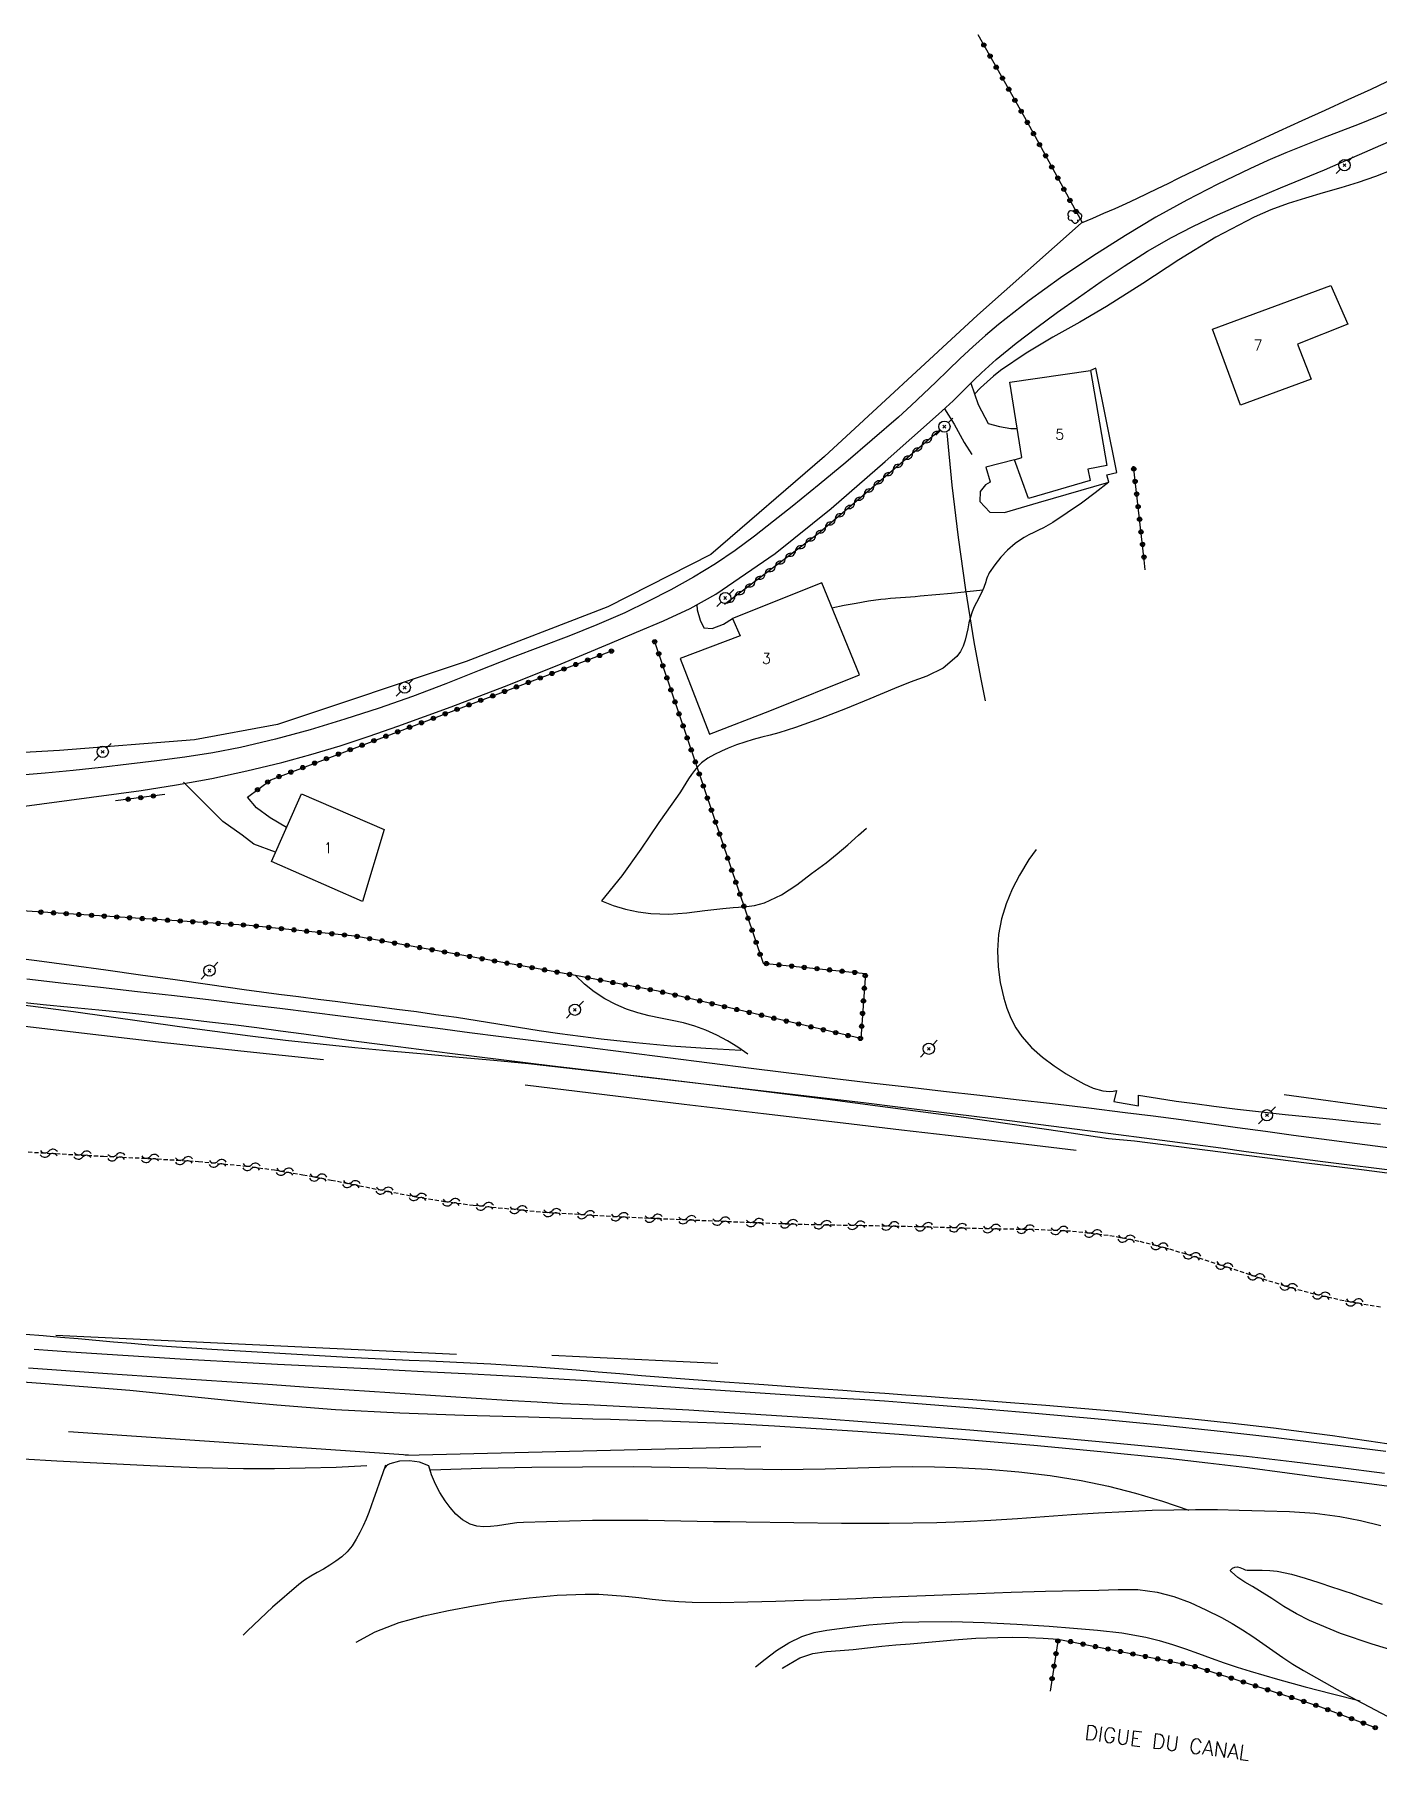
# Model space of a CAD drawing. Header units: millimetres. Extents: x 140000 to 141000, y 143000 to 144000.
# Drawn here: x 140672.5 to 140831.4, y 143279 to 143483.1 of the extents above; entities that cross this region are included whole.
import ezdxf
from ezdxf.enums import TextEntityAlignment as Align

# ---------------------------------------------------------------- set-up
doc = ezdxf.new("R2010")
doc.units = ezdxf.units.MM
doc.linetypes.add('DASHED', pattern=[0.75, 0.5, -0.25])
doc.layers.get('0').update_dxf_attribs({"linetype": 'CONTINUOUS'})
for name, color, linetype in [('W0008', 7, 'CONTINUOUS'), ('W0017', 7, 'CONTINUOUS'), ('W0101', 7, 'CONTINUOUS'), ('W0104', 1, 'CONTINUOUS'), ('W0120', 7, 'CONTINUOUS'), ('W0211', 2, 'CONTINUOUS'), ('W0214', 2, 'CONTINUOUS'), ('W0300', 7, 'CONTINUOUS'), ('W0310', 3, 'CONTINUOUS'), ('W0322', 7, 'CONTINUOUS'), ('W0323', 7, 'CONTINUOUS'), ('W0473', 7, 'CONTINUOUS'), ('W0500', 5, 'DASHED'), ('W0510', 5, 'CONTINUOUS'), ('W0515', 5, 'CONTINUOUS'), ('W0989', 7, 'CONTINUOUS'), ('W0991', 7, 'CONTINUOUS')]:
    doc.layers.add(name, color=color, linetype=linetype)
doc.styles.get("Standard").update_dxf_attribs({"font": 'romans.shx', "width": 0.85})

# ---------------------------------------------------------------- blocks, each defined once
blk = doc.blocks.new('T473')
for p, q in [((-0.166667, 0.166667), (0.166667, -0.166667)), ((-0.166667, -0.166667), (0.166667, 0.166667)), ((0.500001, 0.500001), (1.000002, 1.000002)), ((-1.000002, -1.000002), (-0.500001, -0.500001))]:
    blk.add_line(p, q)
blk.add_ellipse((0, 0), major_axis=(0.471405, 0.471405), ratio=1, start_param=5.4977871438, end_param=11.780972451)
blk = doc.blocks.new('T300')
for p, q in [((-0.8, 0.51), (-0.86, 0.34)), ((-0.86, 0.34), (-0.86, 0.17)), ((-0.86, 0.17), (-0.74, 0.06)), ((-0.69, 0.63), (-0.8, 0.51)), ((-0.8, -0.06), (-0.74, 0.06)), ((-0.74, 0.06), (-0.69, 0.11)), ((-0.57, 0.69), (-0.69, 0.63)), ((-0.46, 0.69), (-0.57, 0.69)), ((-0.29, 0.63), (-0.46, 0.69)), ((-0.29, 0.63), (-0.17, 0.74)), ((-0.23, 0.57), (-0.29, 0.63)), ((-0.17, 0.74), (-0.06, 0.8)), ((-0.06, 0.8), (0.06, 0.8)), ((0.06, 0.8), (0.23, 0.74)), ((0.23, 0.74), (0.34, 0.63)), ((0.34, 0.63), (0.4, 0.51)), ((0.46, 0.46), (0.34, 0.46)), ((0.4, 0.51), (0.4, 0.46)), ((0.57, 0.4), (0.46, 0.46)), ((0.57, 0.4), (0.69, 0.29)), ((0.69, 0.29), (0.74, 0.17)), ((0.74, 0.06), (0.69, -0.17)), ((0.74, 0.17), (0.74, 0.06)), ((-0.8, -0.17), (-0.8, -0.06)), ((-0.8, -0.23), (-0.8, -0.17)), ((-0.74, -0.34), (-0.8, -0.23)), ((-0.69, -0.4), (-0.74, -0.34)), ((-0.51, -0.46), (-0.69, -0.4)), ((-0.4, -0.46), (-0.51, -0.46)), ((-0.4, -0.46), (-0.34, -0.46)), ((-0.34, -0.46), (-0.34, -0.4)), ((-0.34, -0.51), (-0.34, -0.46)), ((-0.29, -0.63), (-0.34, -0.51)), ((-0.17, -0.74), (-0.29, -0.63)), ((-0.06, -0.8), (-0.17, -0.74)), ((0.06, -0.8), (-0.06, -0.8)), ((0.17, -0.74), (0.06, -0.8)), ((0.23, -0.69), (0.17, -0.74)), ((0.29, -0.46), (0.23, -0.46)), ((0.29, -0.63), (0.23, -0.69)), ((0.46, -0.4), (0.29, -0.46)), ((0.34, -0.51), (0.29, -0.63)), ((0.34, -0.51), (0.34, -0.46)), ((0.57, -0.34), (0.46, -0.4)), ((0.63, -0.29), (0.57, -0.34)), ((0.69, -0.17), (0.63, -0.29))]:
    blk.add_line(p, q)
blk = doc.blocks.new('t323o')
at = {"color": 0, "linetype": 'Continuous'}
for radius in [0.25, 0.15]:
    blk.add_circle((0, 0), radius, dxfattribs=at)
blk = doc.blocks.new('t322o')
at = {"color": 0, "linetype": 'Continuous'}
for radius in [0.25, 0.15]:
    blk.add_circle((0, 0), radius, dxfattribs=at)
blk = doc.blocks.new('t310o')
at = {"color": 0, "linetype": 'Continuous'}
for centre, start, end in [((-0.5, 0.38), 216.8699, 323.1304), ((0.5, -0.37), 36.8699, 143.1303)]:
    blk.add_arc(centre, 0.625, start, end, dxfattribs=at)
blk = doc.blocks.new('t500o')
at = {"color": 0, "linetype": 'Continuous'}
for centre, start, end in [((-0.5, 0.625), 216.8699, 323.1301), ((0.5, -0.125), 36.8699, 143.1301), ((0.5, -0.625), 36.8699, 143.1301), ((-0.5, 0.125), 216.8699, 323.1301)]:
    blk.add_arc(centre, 0.625, start, end, dxfattribs=at)

msp = doc.modelspace()

# ---------------------------------------------------------------- linework, layer by layer
at = {"layer": 'W0008'}
for points in [[(140833.39, 143474.29), (140831.25, 143473.38), (140829.1, 143472.51), (140826.93, 143471.67), (140824.76, 143470.83), (140822.6, 143469.98), (140820.44, 143469.12), (140818.3, 143468.21), (140816.18, 143467.24), (140812.42, 143465.42), (140808.72, 143463.5), (140805.06, 143461.49), (140801.48, 143459.35), (140797.61, 143456.9), (140793.82, 143454.33), (140790.1, 143451.64), (140786.49, 143448.82), (140784.94, 143447.53), (140783.43, 143446.19), (140781.96, 143444.81), (140780.51, 143443.41), (140779.06, 143442.01), (140777.61, 143440.61), (140776.15, 143439.23), (140774.65, 143437.88), (140771.56, 143435.18), (140768.44, 143432.52), (140765.28, 143429.89), (140762.09, 143427.31), (140759.87, 143425.55), (140757.64, 143423.8), (140755.37, 143422.1), (140753.02, 143420.51), (140750.41, 143418.93), (140747.75, 143417.45), (140745.04, 143416.06), (140742.3, 143414.74), (140739.02, 143413.3), (140735.69, 143411.98), (140732.34, 143410.71), (140729, 143409.44), (140725.09, 143407.9), (140721.17, 143406.35), (140717.23, 143404.85), (140713.26, 143403.45), (140709.21, 143402.14), (140705.14, 143400.91), (140701.04, 143399.78), (140696.89, 143398.8), (140693.62, 143398.17), (140690.32, 143397.67), (140687.01, 143397.24), (140683.7, 143396.83), (140680.41, 143396.44), (140677.11, 143396.1), (140673.8, 143395.79), (140670.5, 143395.51)], [(140685.14, 143393.72), (140689.33, 143394.38), (140693.49, 143395.15), (140697.64, 143396.03), (140701.76, 143397.02), (140705.22, 143397.97), (140708.66, 143399.02), (140712.08, 143400.14), (140715.47, 143401.31), (140721.8, 143403.61), (140728.08, 143406.01), (140734.33, 143408.52), (140740.53, 143411.12), (140743.71, 143412.45), (140746.9, 143413.78), (140750.04, 143415.24), (140753.07, 143416.93), (140760.07, 143421.73), (140766.69, 143427.05), (140773.07, 143432.62), (140779.39, 143438.21), (140780.26, 143439), (140781.11, 143439.81), (140781.95, 143440.63), (140782.78, 143441.46), (140783.61, 143442.29), (140784.46, 143443.1), (140785.32, 143443.9), (140786.2, 143444.68), (140788.56, 143446.61), (140790.99, 143448.46), (140793.46, 143450.26), (140795.95, 143452.02), (140798.63, 143453.89), (140801.34, 143455.72), (140804.1, 143457.48), (140806.93, 143459.11), (140809.45, 143460.41), (140812, 143461.63), (140814.59, 143462.78), (140817.19, 143463.88), (140819.8, 143464.96), (140822.42, 143466.03), (140825.02, 143467.12), (140827.61, 143468.24), (140833.22, 143470.67)], [(140586.74, 143392.91), (140598.17, 143393.22), (140635.92, 143391.2), (140657.86, 143391.51), (140670.76, 143391.79), (140685.14, 143393.72)], [(140671.63, 143371.45), (140675.99, 143370.96), (140680.35, 143370.46), (140684.72, 143369.97), (140689.08, 143369.47), (140693.44, 143368.96), (140697.8, 143368.44), (140701.54, 143367.98), (140705.28, 143367.52), (140709.01, 143367.04), (140712.75, 143366.57), (140716.49, 143366.09), (140720.22, 143365.61), (140723.96, 143365.13), (140727.7, 143364.65), (140737.55, 143363.4), (140747.41, 143362.14), (140757.26, 143360.89), (140767.12, 143359.68), (140771.41, 143359.17), (140775.7, 143358.67), (140779.99, 143358.18), (140784.28, 143357.69), (140788.58, 143357.21), (140792.87, 143356.71), (140797.16, 143356.2), (140801.44, 143355.67), (140804.76, 143355.25), (140808.08, 143354.81), (140811.4, 143354.36), (140814.71, 143353.9), (140818.03, 143353.44), (140821.34, 143352.99), (140824.66, 143352.54), (140827.98, 143352.1), (140837.97, 143350.82)], [(140670.29, 143368.78), (140673.57, 143368.44), (140676.85, 143368.11), (140680.13, 143367.79), (140683.41, 143367.46), (140686.68, 143367.12), (140689.96, 143366.77), (140693.23, 143366.39), (140696.02, 143366.05), (140698.81, 143365.69), (140701.6, 143365.32), (140704.38, 143364.95), (140707.17, 143364.56), (140709.96, 143364.18), (140712.74, 143363.81), (140715.53, 143363.45), (140721.61, 143362.68), (140727.7, 143361.93), (140733.78, 143361.19), (140739.87, 143360.45), (140744.24, 143359.93), (140748.62, 143359.41), (140753, 143358.89), (140757.38, 143358.38), (140761.76, 143357.86), (140766.13, 143357.34), (140770.51, 143356.82), (140774.89, 143356.29), (140781.34, 143355.49), (140787.78, 143354.69), (140794.23, 143353.87), (140800.67, 143353.05), (140803.69, 143352.66), (140806.71, 143352.26), (140809.73, 143351.86), (140812.74, 143351.46), (140815.76, 143351.06), (140818.78, 143350.66), (140821.8, 143350.26), (140824.81, 143349.87), (140834.29, 143348.67)], [(140832.26, 143315.58), (140825.62, 143316.42), (140818.98, 143317.22), (140812.33, 143317.97), (140805.67, 143318.67), (140798.25, 143319.4), (140790.82, 143320.07), (140783.39, 143320.7), (140775.96, 143321.29), (140773.02, 143321.51), (140770.08, 143321.71), (140767.13, 143321.9), (140764.19, 143322.09), (140761.25, 143322.27), (140758.31, 143322.46), (140755.37, 143322.65), (140752.43, 143322.85), (140750.34, 143322.99), (140748.26, 143323.15), (140746.18, 143323.31), (140744.1, 143323.46), (140742.02, 143323.62), (140739.94, 143323.77), (140737.85, 143323.92), (140735.77, 143324.05), (140730.02, 143324.4), (140724.27, 143324.71), (140718.52, 143325.01), (140712.77, 143325.3), (140707.02, 143325.58), (140701.26, 143325.87), (140695.51, 143326.17), (140689.76, 143326.5), (140685.45, 143326.76), (140681.13, 143327.04), (140676.82, 143327.33), (140672.5, 143327.62)], [(140832.12, 143312.97), (140826.64, 143313.69), (140821.15, 143314.36), (140815.78, 143314.98), (140810.4, 143315.55), (140805.02, 143316.08), (140799.63, 143316.61), (140794.12, 143317.12), (140788.61, 143317.61), (140783.09, 143318.08), (140777.58, 143318.53), (140771.4, 143319), (140765.21, 143319.46), (140759.03, 143319.88), (140752.84, 143320.28), (140749.86, 143320.46), (140746.88, 143320.63), (140743.9, 143320.78), (140740.92, 143320.93), (140737.93, 143321.08), (140734.95, 143321.23), (140731.97, 143321.4), (140728.99, 143321.57), (140724.17, 143321.87), (140719.36, 143322.18), (140714.54, 143322.5), (140709.73, 143322.82), (140704.91, 143323.15), (140700.1, 143323.49), (140695.28, 143323.81), (140690.47, 143324.14), (140681.16, 143324.77), (140671.85, 143325.41)]]:
    msp.add_lwpolyline(points, dxfattribs=at)
at = {"layer": 'W0017'}
for points in [[(140783.2, 143441.9), (140784.07, 143439.37), (140785.27, 143437.11), (140786.59, 143436.76), (140787.94, 143436.51), (140788.68, 143436.54)], [(140780.1, 143438.86), (140781.24, 143437.04), (140782.43, 143434.87), (140783.31, 143433.45)], [(140750.83, 143415.67), (140750.86, 143415.08), (140751.23, 143413.86), (140751.67, 143412.96), (140752.62, 143412.86), (140753.96, 143413.37), (140755.03, 143414.04)], [(140701.04, 143386.43), (140698.47, 143387.37), (140697.1, 143388.45), (140694.79, 143390.07), (140690.17, 143394.72)], [(140702.33, 143389.33), (140700.39, 143390.49), (140698.79, 143391.67), (140697.7, 143392.92)]]:
    msp.add_lwpolyline(points, dxfattribs=at)
at = {"layer": 'W0101'}
for points in [[(140811.77, 143448.28), (140825.77, 143453.43), (140827.75, 143448.84), (140821.8, 143446.48), (140823.42, 143442.37), (140815.09, 143439.29)], [(140787.82, 143441.99), (140797.35, 143443.39), (140799.28, 143432.14), (140797.05, 143431.72), (140797.3, 143430.36), (140790.04, 143428.26), (140788.37, 143432.81), (140789.22, 143433.11)], [(140752.32, 143400.4), (140759.45, 143403.13), (140770.03, 143407.38), (140765.58, 143418.29), (140755.03, 143414.04), (140755.93, 143412.02), (140748.87, 143409.34)], [(140704.09, 143393.31), (140713.88, 143389.11), (140711.31, 143380.6), (140700.54, 143385.31)]]:
    msp.add_lwpolyline(points, close=True, dxfattribs=at)
at = {"layer": 'W0104'}
msp.add_lwpolyline([(140788.37, 143432.81), (140784.98, 143431.95), (140785.5, 143430.2), (140785.51, 143430.18), (140784.95, 143429.87), (140784.32, 143429.07), (140784.26, 143427.88), (140785.46, 143426.64), (140787.19, 143426.59), (140791.19, 143427.77), (140799.52, 143430.16), (140799.29, 143431.05), (140800.48, 143431.32), (140797.99, 143443.64), (140797.35, 143443.39)], dxfattribs=at)
at = {"layer": 'W0120'}
for points in [[(140800.41, 143358.26), (140800.1, 143356.97), (140803.03, 143356.43), (140803.04, 143357.7)], [(140802.54, 143352.25), (140799.46, 143352.56)]]:
    msp.add_lwpolyline(points, dxfattribs=at)
at = {"layer": 'W0211'}
for points in [[(140833.22, 143477.89), (140830.5, 143476.62), (140827.78, 143475.36), (140825.05, 143474.12), (140822.32, 143472.88), (140819.59, 143471.63), (140816.87, 143470.39), (140814.15, 143469.13), (140811.43, 143467.86), (140810.19, 143467.27), (140808.95, 143466.67), (140807.72, 143466.07), (140806.49, 143465.46), (140805.25, 143464.86), (140804.02, 143464.26), (140802.77, 143463.67), (140801.53, 143463.1), (140800.22, 143462.51), (140798.9, 143461.93), (140797.57, 143461.36), (140796.24, 143460.81)], [(140833.04, 143467.09), (140831.03, 143466.31), (140828.98, 143465.62), (140826.92, 143464.99), (140824.85, 143464.39), (140822.78, 143463.77), (140820.72, 143463.11), (140818.68, 143462.36), (140816.69, 143461.51), (140812.16, 143459.14), (140807.81, 143456.46), (140803.54, 143453.67), (140799.23, 143450.95), (140796.08, 143449.11), (140792.89, 143447.31), (140789.74, 143445.43), (140786.71, 143443.36), (140785.9, 143442.72), (140785.12, 143442.04), (140784.37, 143441.32), (140783.65, 143440.57)], [(140796.24, 143460.81), (140783.99, 143449.92), (140765.93, 143433.23), (140752.49, 143421.62), (140740.31, 143415.43), (140723.55, 143408.99), (140701.27, 143401.53), (140691.46, 143399.71), (140675.48, 143398.45), (140660.23, 143397.58), (140650.37, 143398.03), (140648.69, 143403.37)], [(140799.52, 143430.16), (140797.91, 143428.91), (140796.27, 143427.7), (140794.6, 143426.54), (140792.9, 143425.42), (140792.35, 143425.09), (140791.78, 143424.79), (140791.21, 143424.51), (140790.64, 143424.23), (140790.06, 143423.94), (140789.5, 143423.63), (140788.95, 143423.29), (140788.43, 143422.91), (140787.56, 143422.15), (140786.76, 143421.32), (140786.03, 143420.42), (140785.39, 143419.46), (140785.28, 143419.26), (140785.19, 143419.04), (140785.11, 143418.83), (140785.04, 143418.6), (140784.98, 143418.38), (140784.91, 143418.17), (140784.84, 143417.95), (140784.75, 143417.73), (140784.59, 143417.37), (140784.42, 143417.01), (140784.24, 143416.65), (140784.06, 143416.3), (140783.88, 143415.95), (140783.7, 143415.59), (140783.53, 143415.23), (140783.38, 143414.86), (140783.15, 143414.21), (140782.98, 143413.53), (140782.84, 143412.85), (140782.7, 143412.17), (140782.53, 143411.48), (140782.29, 143410.79), (140781.97, 143410.14), (140781.54, 143409.55), (140779.92, 143408.17), (140778, 143407.23), (140776.04, 143406.53), (140774.18, 143405.8), (140771.29, 143404.55), (140768.38, 143403.36), (140765.44, 143402.24), (140762.48, 143401.17), (140761.5, 143400.84), (140760.5, 143400.55), (140759.5, 143400.28), (140758.5, 143400.01), (140757.5, 143399.74), (140756.5, 143399.44), (140755.51, 143399.11), (140754.54, 143398.73), (140753.72, 143398.37), (140752.91, 143397.99), (140752.12, 143397.54), (140751.39, 143397), (140750.95, 143396.57), (140750.55, 143396.1), (140750.19, 143395.61), (140749.85, 143395.09), (140749.53, 143394.58), (140749.21, 143394.07), (140748.89, 143393.56), (140748.54, 143393.06), (140746.35, 143389.93), (140744.2, 143386.77), (140741.97, 143383.65), (140739.54, 143380.69)], [(140756.85, 143362.56), (140755.67, 143363.38), (140754.45, 143364.12), (140753.18, 143364.79), (140751.88, 143365.39), (140750.57, 143365.86), (140749.24, 143366.24), (140747.89, 143366.54), (140746.54, 143366.82), (140745.18, 143367.1), (140743.84, 143367.44), (140742.51, 143367.86), (140741.23, 143368.41), (140739.93, 143369.11), (140738.7, 143369.92), (140737.55, 143370.84), (140736.48, 143371.86)], [(140832.95, 143311.39), (140829.12, 143311.9), (140825.28, 143312.4), (140820.59, 143313.03), (140815.9, 143313.63), (140811.21, 143314.21), (140806.5, 143314.73), (140798.57, 143315.54), (140790.64, 143316.27), (140782.7, 143316.94), (140774.75, 143317.57), (140769.84, 143317.93), (140764.92, 143318.27), (140760, 143318.57), (140755.08, 143318.83), (140753.02, 143318.93), (140750.95, 143319.01), (140748.88, 143319.09), (140746.82, 143319.15), (140744.75, 143319.21), (140742.68, 143319.27), (140740.62, 143319.34), (140738.55, 143319.41), (140730.94, 143319.65), (140723.34, 143319.85), (140715.73, 143320.11), (140708.12, 143320.51), (140704.64, 143320.76), (140701.17, 143321.05), (140697.69, 143321.38), (140694.22, 143321.73), (140690.75, 143322.09), (140687.28, 143322.44), (140683.8, 143322.77), (140680.33, 143323.07), (140673.3, 143323.62), (140666.28, 143324.13)], [(140760.89, 143289.91), (140760.98, 143289.98), (140762.98, 143291.17), (140764.52, 143291.69), (140766.14, 143291.92), (140767.75, 143292.03), (140769.32, 143292.17), (140771, 143292.37), (140772.68, 143292.55), (140774.36, 143292.71), (140776.05, 143292.85), (140778.63, 143293.08), (140781.22, 143293.31), (140783.81, 143293.49), (140786.4, 143293.6), (140788.18, 143293.61), (140789.97, 143293.58), (140791.75, 143293.51), (140793.53, 143293.39)]]:
    msp.add_lwpolyline(points, dxfattribs=at)
at = {"layer": 'W0214'}
for points in [[(140766.79, 143415.33), (140768.22, 143415.63), (140769.67, 143415.89), (140771.11, 143416.13), (140772.56, 143416.33), (140773.14, 143416.4), (140773.73, 143416.46), (140774.31, 143416.51), (140774.89, 143416.55), (140775.48, 143416.59), (140776.06, 143416.63), (140776.64, 143416.67), (140777.23, 143416.72), (140779.08, 143416.89), (140780.92, 143417.06), (140782.77, 143417.24), (140784.61, 143417.43)], [(140739.54, 143380.69), (140740.95, 143380.14), (140742.4, 143379.7), (140743.87, 143379.38), (140745.37, 143379.18), (140747.52, 143379.12), (140749.66, 143379.27), (140751.78, 143379.53), (140753.89, 143379.78), (140755.12, 143379.88), (140756.37, 143379.96), (140757.62, 143380.12), (140758.84, 143380.45), (140760.82, 143381.39), (140762.65, 143382.59), (140764.37, 143383.9), (140766.09, 143385.19), (140767.42, 143386.22), (140768.69, 143387.31), (140769.93, 143388.44), (140770.86, 143389.29)], [(140668.71, 143374.13), (140672.81, 143373.62), (140676.9, 143373.08), (140680.99, 143372.52), (140685.08, 143371.94), (140689.17, 143371.36), (140693.25, 143370.78), (140697.34, 143370.21), (140701.43, 143369.66), (140703.75, 143369.36), (140706.07, 143369.06), (140708.39, 143368.77), (140710.72, 143368.47), (140713.04, 143368.18), (140715.36, 143367.88), (140717.68, 143367.58), (140719.99, 143367.26), (140722.43, 143366.91), (140724.87, 143366.53), (140727.31, 143366.14), (140729.74, 143365.75), (140732.18, 143365.36), (140734.62, 143365), (140737.06, 143364.66), (140739.51, 143364.36), (140743.63, 143363.92), (140747.76, 143363.55), (140751.9, 143363.25), (140756.04, 143363.02)], [(140608.98, 143318.24), (140617.58, 143317.87), (140626.18, 143317.46), (140634.77, 143317.02), (140643.37, 143316.54), (140647.35, 143316.3), (140651.32, 143316.04), (140655.3, 143315.77), (140659.28, 143315.48), (140663.26, 143315.21), (140667.23, 143314.94), (140671.21, 143314.69), (140675.19, 143314.47), (140680.71, 143314.18), (140686.22, 143313.91), (140691.74, 143313.69), (140697.26, 143313.58), (140700.9, 143313.58), (140704.54, 143313.63), (140708.18, 143313.74), (140711.82, 143313.91)], [(140719.37, 143313.42), (140725.35, 143313.59), (140731.32, 143313.71), (140737.3, 143313.78), (140743.28, 143313.79), (140745.47, 143313.78), (140747.66, 143313.74), (140749.86, 143313.69), (140752.05, 143313.63), (140754.24, 143313.56), (140756.44, 143313.51), (140758.63, 143313.47), (140760.83, 143313.45), (140763.41, 143313.47), (140765.99, 143313.52), (140768.57, 143313.6), (140771.15, 143313.68), (140773.74, 143313.75), (140776.32, 143313.79), (140778.91, 143313.78), (140781.49, 143313.7), (140785.2, 143313.48), (140788.9, 143313.18), (140792.59, 143312.74), (140796.26, 143312.14), (140799.49, 143311.46), (140802.69, 143310.65), (140805.85, 143309.72), (140808.98, 143308.65)], [(140757.74, 143290.1), (140758.88, 143291.02), (140760.25, 143292.04), (140761.7, 143292.96), (140763.25, 143293.72), (140764.7, 143294.18), (140766.2, 143294.47), (140767.7, 143294.66), (140769.18, 143294.85), (140771.15, 143295.08), (140773.13, 143295.26), (140775.1, 143295.38), (140777.08, 143295.44), (140780.94, 143295.46), (140784.78, 143295.36), (140788.63, 143295.17), (140792.47, 143294.91), (140795.33, 143294.7), (140798.19, 143294.46), (140801.05, 143294.12), (140803.88, 143293.61), (140805.46, 143293.22), (140807.03, 143292.76), (140808.57, 143292.25), (140810.11, 143291.71), (140811.63, 143291.15), (140813.16, 143290.6), (140814.69, 143290.07), (140816.24, 143289.59), (140819.47, 143288.65), (140822.72, 143287.76), (140825.97, 143286.91), (140829.24, 143286.1)]]:
    msp.add_lwpolyline(points, dxfattribs=at)
at = {"layer": 'W0300'}
for points in [[(140784.95, 143404.32), (140784.39, 143407.09), (140783.62, 143411.29), (140782.63, 143417.45), (140781.76, 143423.62), (140781.02, 143429.82), (140780.4, 143436.02)], [(140706.68, 143361.87), (140696.93, 143362.9), (140687.18, 143363.98), (140677.43, 143365.1), (140667.7, 143366.26)], [(140795.67, 143351.18), (140788.78, 143351.97), (140781.89, 143352.78), (140775, 143353.58), (140768.11, 143354.39), (140758.71, 143355.5), (140749.31, 143356.62), (140739.92, 143357.75), (140730.52, 143358.88)], [(140820.23, 143357.79), (140831.77, 143356.21), (140843.32, 143354.69), (140854.88, 143353.24), (140866.44, 143351.85), (140870.55, 143351.4), (140874.66, 143351), (140878.77, 143350.63), (140882.88, 143350.27), (140887, 143349.89), (140891.11, 143349.45), (140895.21, 143348.95), (140899.3, 143348.36), (140902.19, 143347.86), (140905.07, 143347.29), (140907.92, 143346.65), (140910.77, 143345.93)], [(140722.41, 143327.05), (140675.07, 143329.3)], [(140753.32, 143325.96), (140733.67, 143326.93)], [(140716.76, 143315.15), (140676.55, 143317.92)], [(140716.38, 143315.14), (140758.39, 143316.18)]]:
    msp.add_lwpolyline(points, dxfattribs=at)
at = {"layer": 'W0310'}
msp.add_lwpolyline([(140779.47, 143436.25), (140765.15, 143424.08), (140754.11, 143415.7)], dxfattribs=at)
at = {"layer": 'W0322'}
for points in [[(140736.48, 143371.86), (140723.04, 143374.26), (140710.42, 143376.52), (140697.91, 143377.77), (140659.41, 143380.23), (140616.45, 143383.52)], [(140793.53, 143293.39), (140809.49, 143290.22), (140824.24, 143285.49), (140831.01, 143282.93)]]:
    msp.add_lwpolyline(points, dxfattribs=at)
at = {"layer": 'W0323'}
for points in [[(140784.04, 143483.1), (140789.9, 143472.7), (140796.36, 143460.86)], [(140803.83, 143419.83), (140803.71, 143420.98), (140802.42, 143432.06)], [(140697.7, 143392.92), (140700.46, 143395), (140740.77, 143410.23)], [(140745.75, 143411.59), (140758.66, 143373.3), (140770.74, 143372.09), (140770.19, 143364.4), (140746.25, 143370.01), (140736.48, 143371.86)], [(140687.96, 143393.25), (140682.13, 143392.49)], [(140793.53, 143293.39), (140792.59, 143287.23)]]:
    msp.add_lwpolyline(points, dxfattribs=at)
at = {"layer": 'W0500'}
msp.add_lwpolyline([(140670.28, 143351.08), (140675.06, 143350.79), (140680.68, 143350.48), (140686.3, 143350.21), (140691.92, 143349.86), (140697.53, 143349.32), (140700.9, 143348.86), (140704.26, 143348.3), (140707.61, 143347.67), (140710.95, 143347), (140714.28, 143346.33), (140717.63, 143345.7), (140720.99, 143345.15), (140724.37, 143344.69), (140732.62, 143343.89), (140740.9, 143343.37), (140749.18, 143343), (140757.46, 143342.65), (140760.51, 143342.53), (140763.57, 143342.44), (140766.62, 143342.37), (140769.67, 143342.32), (140772.72, 143342.26), (140775.78, 143342.2), (140778.83, 143342.12), (140781.88, 143342.02), (140786.31, 143341.91), (140790.76, 143341.85), (140795.21, 143341.64), (140799.64, 143341.12), (140803.19, 143340.43), (140806.69, 143339.52), (140810.15, 143338.48), (140813.57, 143337.35), (140816.99, 143336.22), (140820.43, 143335.14), (140823.91, 143334.17), (140827.44, 143333.39), (140831.67, 143332.67)], dxfattribs=at)
at = {"layer": 'W0510'}
for points in [[(140799.46, 143352.56), (140793.77, 143353.42), (140788.08, 143354.25), (140782.38, 143355.05), (140776.68, 143355.82), (140766.28, 143357.19), (140755.88, 143358.5), (140745.47, 143359.76), (140735.05, 143360.95), (140730.94, 143361.39), (140726.84, 143361.79), (140722.73, 143362.17), (140718.63, 143362.54), (140714.52, 143362.92), (140710.41, 143363.31), (140706.31, 143363.72), (140702.21, 143364.18), (140698.02, 143364.68), (140693.84, 143365.23), (140689.66, 143365.8), (140685.49, 143366.39), (140681.31, 143366.98), (140677.14, 143367.56), (140672.96, 143368.12), (140668.77, 143368.65)], [(140834.21, 143348.26), (140829.69, 143348.82), (140822.9, 143349.67), (140816.11, 143350.53), (140809.33, 143351.39), (140802.54, 143352.25)], [(140671.46, 143329.43), (140673.55, 143329.28), (140675.63, 143329.11), (140677.72, 143328.92), (140679.8, 143328.74), (140681.89, 143328.55), (140683.97, 143328.37), (140686.06, 143328.19), (140688.15, 143328.03), (140693.5, 143327.67), (140698.86, 143327.34), (140704.22, 143327.03), (140709.58, 143326.74), (140711.99, 143326.61), (140714.4, 143326.5), (140716.82, 143326.39), (140719.23, 143326.28), (140721.64, 143326.17), (140724.05, 143326.06), (140726.46, 143325.93), (140728.87, 143325.78), (140731.44, 143325.61), (140734.01, 143325.42), (140736.58, 143325.22), (140739.15, 143325.01), (140741.71, 143324.8), (140744.28, 143324.58), (140746.85, 143324.38), (140749.42, 143324.18), (140754.08, 143323.83), (140758.75, 143323.49), (140763.42, 143323.15), (140768.09, 143322.81), (140770.56, 143322.63), (140773.04, 143322.46), (140775.52, 143322.29), (140777.99, 143322.11), (140780.47, 143321.94), (140782.94, 143321.76), (140785.42, 143321.57), (140787.9, 143321.38), (140792.06, 143321.04), (140796.22, 143320.7), (140800.38, 143320.33), (140804.54, 143319.93), (140809.35, 143319.44), (140814.17, 143318.92), (140818.98, 143318.36), (140823.79, 143317.75), (140825.94, 143317.46), (140828.09, 143317.16), (140830.24, 143316.84), (140832.39, 143316.52)], [(140714.01, 143313.96), (140713.67, 143312.95), (140713.33, 143311.94), (140712.97, 143310.94), (140712.61, 143309.94), (140712.33, 143309.15), (140712.05, 143308.36), (140711.75, 143307.57), (140711.4, 143306.8), (140711, 143306), (140710.57, 143305.2), (140710.08, 143304.43), (140709.49, 143303.73), (140708.85, 143303.13), (140708.16, 143302.6), (140707.43, 143302.12), (140706.68, 143301.68), (140705.93, 143301.26), (140705.19, 143300.82), (140704.46, 143300.35), (140703.77, 143299.84), (140700.68, 143297.18), (140697.72, 143294.38), (140697.22, 143293.87)], [(140719.15, 143313.89), (140718.04, 143314.31), (140716.87, 143314.49), (140715.69, 143314.43), (140714.54, 143314.13), (140714.31, 143314.01), (140714.11, 143313.86), (140713.95, 143313.66), (140713.82, 143313.43)], [(140831.68, 143306.77), (140829.27, 143307.38), (140826.84, 143307.86), (140823.87, 143308.24), (140820.88, 143308.43), (140817.9, 143308.52), (140814.92, 143308.6), (140812.35, 143308.66), (140809.78, 143308.67), (140807.22, 143308.65), (140804.65, 143308.59), (140801.47, 143308.46), (140798.28, 143308.29), (140795.1, 143308.08), (140791.92, 143307.85), (140788.74, 143307.62), (140785.56, 143307.42), (140782.37, 143307.25), (140779.19, 143307.13), (140773.55, 143307.05), (140767.91, 143307.08), (140762.28, 143307.16), (140756.65, 143307.22), (140754.72, 143307.25), (140752.79, 143307.28), (140750.86, 143307.31), (140748.92, 143307.35), (140746.99, 143307.38), (140745.06, 143307.41), (140743.13, 143307.42), (140741.2, 143307.42), (140738.48, 143307.4), (140735.76, 143307.34), (140733.05, 143307.27), (140730.33, 143307.2), (140729.55, 143307.14), (140728.78, 143307.03), (140728.02, 143306.9), (140727.25, 143306.77), (140726.45, 143306.69), (140725.64, 143306.67), (140724.83, 143306.76), (140724.04, 143306.98), (140723.11, 143307.48), (140722.33, 143308.17), (140721.67, 143308.96), (140721.08, 143309.76), (140720.45, 143310.72), (140719.92, 143311.73), (140719.48, 143312.8), (140719.15, 143313.89)], [(140834.44, 143291.65), (140830.66, 143292.8), (140826.9, 143294.07), (140823.24, 143295.59), (140821.7, 143296.38), (140820.22, 143297.26), (140818.77, 143298.19), (140817.32, 143299.12), (140816.48, 143299.62), (140815.61, 143300.11), (140814.77, 143300.67), (140814.02, 143301.34), (140813.99, 143301.36), (140813.94, 143301.4), (140813.9, 143301.47), (140813.91, 143301.54), (140814.13, 143301.77), (140814.42, 143301.9), (140814.72, 143301.93), (140815.01, 143301.88), (140815.21, 143301.8), (140815.41, 143301.69), (140815.63, 143301.59), (140815.85, 143301.55), (140816.74, 143301.55), (140817.64, 143301.55), (140818.54, 143301.52), (140819.43, 143301.42), (140821.09, 143301.07), (140822.73, 143300.6), (140824.35, 143300.08), (140825.95, 143299.55), (140826.7, 143299.31), (140827.43, 143299.07), (140828.17, 143298.81), (140828.9, 143298.55), (140829.64, 143298.29), (140830.37, 143298.03), (140831.1, 143297.77), (140831.83, 143297.52)], [(140710.56, 143293.04), (140712.81, 143294.25), (140715.63, 143295.35), (140718.55, 143296.16), (140721.49, 143296.78), (140724.44, 143297.33), (140727.71, 143297.87), (140731.01, 143298.29), (140734.32, 143298.58), (140737.64, 143298.71), (140739.23, 143298.69), (140740.81, 143298.61), (140742.39, 143298.47), (140743.97, 143298.31), (140745.54, 143298.13), (140747.11, 143297.97), (140748.69, 143297.84), (140750.28, 143297.77), (140753.57, 143297.73), (140756.86, 143297.79), (140760.16, 143297.89), (140763.45, 143297.99), (140765.51, 143298.05), (140767.56, 143298.13), (140769.62, 143298.21), (140771.68, 143298.3), (140773.74, 143298.39), (140775.8, 143298.48), (140777.86, 143298.56), (140779.91, 143298.64), (140783.95, 143298.79), (140787.99, 143298.95), (140792.03, 143299.07), (140796.07, 143299.13), (140798.34, 143299.19), (140800.64, 143299.28), (140802.94, 143299.25), (140805.23, 143298.96), (140807.22, 143298.44), (140809.14, 143297.71), (140811, 143296.85), (140812.82, 143295.94), (140814.09, 143295.24), (140815.32, 143294.49), (140816.53, 143293.69), (140817.71, 143292.87), (140818.89, 143292.05), (140820.07, 143291.23), (140821.28, 143290.43), (140822.51, 143289.68), (140827.43, 143286.91), (140832.43, 143284.27)]]:
    msp.add_lwpolyline(points, dxfattribs=at)
at = {"layer": 'W0515'}
for points in [[(140790.92, 143386.73), (140790.06, 143385.55), (140788.95, 143383.7), (140788.11, 143382.04), (140787.4, 143380.32), (140786.84, 143378.54), (140786.49, 143376.7), (140786.36, 143374.8), (140786.43, 143372.89), (140786.69, 143371.01), (140787.11, 143369.16), (140787.47, 143367.97), (140787.94, 143366.8), (140788.52, 143365.68), (140789.22, 143364.64), (140790.37, 143363.34), (140791.67, 143362.2), (140793.05, 143361.18), (140794.48, 143360.24), (140795.49, 143359.62), (140796.55, 143359.04), (140797.66, 143358.55), (140798.82, 143358.22), (140799.22, 143358.16), (140799.62, 143358.15), (140800.02, 143358.18), (140800.41, 143358.26)], [(140803.04, 143357.7), (140805.26, 143357.34), (140807.48, 143357.01), (140809.7, 143356.7), (140811.93, 143356.4), (140814.74, 143356.06), (140817.55, 143355.73), (140820.37, 143355.43), (140823.18, 143355.14), (140826, 143354.86), (140828.82, 143354.57), (140831.63, 143354.28)]]:
    msp.add_lwpolyline(points, dxfattribs=at)

# ---------------------------------------------------------------- block references
at = {"layer": 'W0300'}
msp.add_blockref('T300', (140795.54, 143461.57), dxfattribs=at)
at = {"layer": 'W0310'}
for p, rotation in [((140778.59, 143435.51), 220.3820731698076), ((140776.31, 143433.56), 220.3820731698076), ((140777.45, 143434.54), 220.3820731698076), ((140774.02, 143431.62), 220.3820731698076), ((140775.16, 143432.59), 220.3820731698076), ((140771.74, 143429.68), 220.3820731698076), ((140772.88, 143430.65), 220.3820731698076), ((140769.45, 143427.73), 220.3820731698076), ((140770.59, 143428.71), 220.3820731698076), ((140767.16, 143425.79), 220.3820731698076), ((140768.31, 143426.76), 220.3820731698076), ((140764.87, 143423.86), 217.2073120566865), ((140766.02, 143424.82), 220.3820731698076), ((140762.48, 143422.05), 217.2073120566865), ((140763.67, 143422.95), 217.2073120566865), ((140758.89, 143419.33), 217.2073120566865), ((140760.09, 143420.23), 217.2073120566865), ((140761.28, 143421.14), 217.2073120566865), ((140756.5, 143417.51), 217.2073120566865), ((140757.7, 143418.42), 217.2073120566865), ((140755.31, 143416.61), 217.2073120566865)]:
    msp.add_blockref('t310o', p, dxfattribs=dict(at, rotation=rotation))
at = {"layer": 'W0322'}
for p, rotation in [((140673.29, 143379.35), 176.3415025356878), ((140674.79, 143379.25), 176.3415025356878), ((140676.29, 143379.16), 176.3415025356878), ((140677.78, 143379.06), 176.3415025356878), ((140679.28, 143378.96), 176.3415025356878), ((140680.78, 143378.87), 176.3415025356878), ((140682.27, 143378.77), 176.3415025356878), ((140683.77, 143378.68), 176.3415025356878), ((140685.27, 143378.58), 176.3415025356878), ((140686.76, 143378.49), 176.3415025356878), ((140688.26, 143378.39), 176.3415025356878), ((140689.76, 143378.29), 176.3415025356878), ((140691.25, 143378.2), 176.3415025356878), ((140692.75, 143378.1), 176.3415025356878), ((140694.25, 143378.01), 176.3415025356878), ((140695.75, 143377.91), 176.3415025356878), ((140697.24, 143377.82), 176.3415025356878), ((140698.74, 143377.69), 174.2603772816379), ((140700.23, 143377.54), 174.2603772816379), ((140701.72, 143377.39), 174.2603772816379), ((140703.21, 143377.24), 174.2603772816379), ((140704.71, 143377.09), 174.2603772816379), ((140706.2, 143376.94), 174.2603772816379), ((140707.69, 143376.79), 174.2603772816379), ((140709.18, 143376.64), 174.2603772816379), ((140710.67, 143376.47), 169.8869512258659), ((140712.15, 143376.21), 169.8869512258659), ((140713.63, 143375.94), 169.8869512258659), ((140715.1, 143375.68), 169.8869512258659), ((140716.58, 143375.42), 169.8869512258659), ((140718.06, 143375.15), 169.8869512258659), ((140719.53, 143374.89), 169.8869512258659), ((140721.01, 143374.63), 169.8869512258659), ((140722.49, 143374.36), 169.8869512258659), ((140723.96, 143374.1), 169.8378388396399), ((140725.44, 143373.83), 169.8378388396399), ((140726.92, 143373.57), 169.8378388396399), ((140728.39, 143373.31), 169.8378388396399), ((140729.87, 143373.04), 169.8378388396399), ((140731.35, 143372.78), 169.8378388396399), ((140732.82, 143372.51), 169.8378388396399), ((140734.3, 143372.25), 169.8378388396399), ((140735.78, 143371.98), 169.8378388396399), ((140795, 143293.1), 348.758435424951), ((140796.47, 143292.81), 348.758435424951), ((140797.94, 143292.51), 348.758435424951), ((140799.42, 143292.22), 348.758435424951), ((140800.89, 143291.93), 348.758435424951), ((140802.36, 143291.64), 348.758435424951), ((140803.83, 143291.34), 348.758435424951), ((140805.3, 143291.05), 348.758435424951), ((140806.77, 143290.76), 348.758435424951), ((140808.24, 143290.47), 348.758435424951), ((140809.71, 143290.15), 342.2425015088522), ((140811.14, 143289.69), 342.2425015088522), ((140812.56, 143289.23), 342.2425015088522), ((140813.99, 143288.78), 342.2425015088522), ((140815.42, 143288.32), 342.2425015088522), ((140816.85, 143287.86), 342.2425015088522), ((140818.28, 143287.4), 342.2425015088522), ((140819.71, 143286.95), 342.2425015088522), ((140821.14, 143286.49), 342.2425015088522), ((140822.56, 143286.03), 342.2425015088522), ((140823.99, 143285.57), 342.2425015088522), ((140825.4, 143285.05), 339.2339702782006), ((140826.8, 143284.52), 339.2339702782006), ((140828.21, 143283.99), 339.2339702782006), ((140829.61, 143283.46), 339.2339702782006), ((140831.01, 143282.93), 339.2339702782006)]:
    msp.add_blockref('t322o', p, dxfattribs=dict(at, rotation=rotation))
at = {"layer": 'W0323'}
for p, rotation in [((140784.74, 143481.86), 299.4033177185423), ((140785.48, 143480.55), 299.4033177185423), ((140786.21, 143479.24), 299.4033177185423), ((140786.95, 143477.94), 299.4033177185423), ((140787.69, 143476.63), 299.4033177185423), ((140788.42, 143475.32), 299.4033177185423), ((140789.16, 143474.02), 299.4033177185423), ((140789.89, 143472.71), 299.4033177185423), ((140790.61, 143471.39), 298.6152057529127), ((140791.33, 143470.08), 298.6152057529127), ((140792.05, 143468.76), 298.6152057529127), ((140792.77, 143467.44), 298.6152057529127), ((140793.49, 143466.13), 298.6152057529127), ((140794.2, 143464.81), 298.6152057529127), ((140794.92, 143463.49), 298.6152057529127), ((140795.64, 143462.18), 298.6152057529127), ((140802.46, 143431.75), 96.60843323331598), ((140802.63, 143430.26), 96.60843323331598), ((140802.81, 143428.77), 96.60843323331598), ((140802.98, 143427.28), 96.60843323331598), ((140803.15, 143425.79), 96.60843323331598), ((140803.32, 143424.3), 96.60843323331598), ((140803.5, 143422.81), 96.60843323331598), ((140803.67, 143421.32), 96.60843323331598), ((140739.33, 143409.68), 20.69735805671385), ((140740.73, 143410.21), 20.69735805671385), ((140745.84, 143411.31), 288.6349285845182), ((140746.32, 143409.89), 288.6349285845182), ((140733.71, 143407.56), 20.69735805671385), ((140735.12, 143408.09), 20.69735805671385), ((140736.52, 143408.62), 20.69735805671385), ((140737.92, 143409.15), 20.69735805671385), ((140746.8, 143408.47), 288.6349285845182), ((140728.1, 143405.44), 20.69735805671385), ((140729.5, 143405.97), 20.69735805671385), ((140730.91, 143406.5), 20.69735805671385), ((140732.31, 143407.03), 20.69735805671385), ((140747.28, 143407.04), 288.6349285845182), ((140747.76, 143405.62), 288.6349285845182), ((140722.49, 143403.32), 20.69735805671385), ((140723.89, 143403.85), 20.69735805671385), ((140725.29, 143404.38), 20.69735805671385), ((140726.7, 143404.91), 20.69735805671385), ((140748.24, 143404.2), 288.6349285845182), ((140718.28, 143401.73), 20.69735805671385), ((140719.68, 143402.26), 20.69735805671385), ((140721.08, 143402.79), 20.69735805671385), ((140748.72, 143402.78), 288.6349285845182), ((140749.2, 143401.36), 288.6349285845182), ((140712.66, 143399.61), 20.69735805671385), ((140714.07, 143400.14), 20.69735805671385), ((140715.47, 143400.67), 20.69735805671385), ((140716.87, 143401.2), 20.69735805671385), ((140749.68, 143399.94), 288.6349285845182), ((140707.05, 143397.49), 20.69735805671385), ((140708.46, 143398.02), 20.69735805671385), ((140709.86, 143398.55), 20.69735805671385), ((140711.26, 143399.08), 20.69735805671385), ((140750.16, 143398.52), 288.6349285845182), ((140701.44, 143395.37), 20.69735805671385), ((140702.84, 143395.9), 20.69735805671385), ((140704.25, 143396.43), 20.69735805671385), ((140705.65, 143396.96), 20.69735805671385), ((140750.64, 143397.1), 288.6349285845182), ((140751.11, 143395.67), 288.6349285845182), ((140698.9, 143393.82), 36.89642193302581), ((140700.1, 143394.73), 36.89642193302581), ((140751.59, 143394.25), 288.6349285845182), ((140683.61, 143392.69), 187.3545606791707), ((140685.1, 143392.88), 187.3545606791707), ((140686.59, 143393.07), 187.3545606791707), ((140752.07, 143392.83), 288.6349285845182), ((140752.55, 143391.41), 288.6349285845182), ((140753.03, 143389.99), 288.6349285845182), ((140753.51, 143388.57), 288.6349285845182), ((140753.99, 143387.15), 288.6349285845182), ((140754.47, 143385.72), 288.6349285845182), ((140754.95, 143384.3), 288.6349285845182), ((140755.43, 143382.88), 288.6349285845182), ((140755.91, 143381.46), 288.6349285845182), ((140756.39, 143380.04), 288.6349285845182), ((140756.87, 143378.62), 288.6349285845182), ((140757.35, 143377.2), 288.6349285845182), ((140757.83, 143375.77), 288.6349285845182), ((140758.3, 143374.35), 288.6349285845182), ((140759.05, 143373.26), 354.2776717917232), ((140760.54, 143373.11), 354.2776717917232), ((140762.03, 143372.96), 354.2776717917232), ((140763.52, 143372.81), 354.2776717917232), ((140737.95, 143371.58), 169.2855000683929), ((140739.43, 143371.3), 169.2855000683929), ((140740.9, 143371.02), 169.2855000683929), ((140742.37, 143370.74), 169.2855000683929), ((140765.02, 143372.66), 354.2776717917232), ((140766.51, 143372.51), 354.2776717917232), ((140768, 143372.36), 354.2776717917232), ((140769.49, 143372.21), 354.2776717917232), ((140770.73, 143371.85), 265.8921336673774), ((140743.85, 143370.46), 169.2855000683929), ((140745.32, 143370.18), 169.2855000683929), ((140746.79, 143369.88), 166.8244538132514), ((140748.25, 143369.54), 166.8244538132514), ((140749.71, 143369.2), 166.8244538132514), ((140751.17, 143368.85), 166.8244538132514), ((140770.51, 143368.85), 265.8921336673774), ((140770.62, 143370.35), 265.8921336673774), ((140752.63, 143368.51), 166.8244538132514), ((140754.09, 143368.17), 166.8244538132514), ((140755.55, 143367.83), 166.8244538132514), ((140757.01, 143367.49), 166.8244538132514), ((140758.47, 143367.15), 166.8244538132514), ((140759.93, 143366.8), 166.8244538132514), ((140770.41, 143367.36), 265.8921336673774), ((140761.4, 143366.46), 166.8244538132514), ((140762.86, 143366.12), 166.8244538132514), ((140764.32, 143365.78), 166.8244538132514), ((140765.78, 143365.44), 166.8244538132514), ((140767.24, 143365.09), 166.8244538132514), ((140768.7, 143364.75), 166.8244538132514), ((140770.3, 143365.86), 265.8921336673774), ((140770.16, 143364.41), 166.8244538132514), ((140793.5, 143293.17), 261.286993697525), ((140793.27, 143291.68), 261.286993697525), ((140793.04, 143290.2), 261.286993697525), ((140792.81, 143288.72), 261.286993697525)]:
    msp.add_blockref('t323o', p, dxfattribs=dict(at, rotation=rotation))
at = {"layer": 'W0473'}
for p in [(140827.37, 143467.65), (140780.08, 143436.74), (140754.18, 143416.48), (140716.3, 143405.89), (140680.6, 143398.29), (140693.22, 143372.43), (140736.41, 143367.8), (140778.24, 143363.19), (140818.21, 143355.33)]:
    msp.add_blockref('T473', p, dxfattribs=at)
at = {"layer": 'W0500'}
for p, rotation in [((140674.23, 143350.84), 356.546631815377), ((140678.22, 143350.62), 356.882070833221), ((140682.21, 143350.41), 357.2329555623244), ((140686.21, 143350.22), 357.2329555623244), ((140690.2, 143349.97), 356.4247273683124), ((140694.19, 143349.64), 354.4593079136338), ((140698.17, 143349.23), 352.2543235758045), ((140702.12, 143348.65), 350.5165944137648), ((140706.06, 143347.96), 349.3274413893584), ((140709.99, 143347.19), 348.6875003881828), ((140713.91, 143346.41), 348.701113776196), ((140717.84, 143345.67), 350.5844726355386), ((140721.79, 143345.04), 352.3491584359615), ((140725.76, 143344.56), 354.4765092557219), ((140729.74, 143344.17), 354.4765092557219), ((140733.73, 143343.82), 356.3807443574571), ((140737.72, 143343.57), 356.3807443574571), ((140741.71, 143343.33), 357.4189624938445), ((140745.71, 143343.15), 357.4189624938445), ((140749.7, 143342.98), 357.5897802255836), ((140753.7, 143342.81), 357.5897802255836), ((140757.7, 143342.64), 357.7947104114629), ((140761.7, 143342.5), 358.330097047087), ((140765.69, 143342.39), 358.7116026565929), ((140769.69, 143342.32), 358.9793553430412), ((140773.69, 143342.24), 358.8320254431666), ((140777.69, 143342.15), 358.5307728252483), ((140781.69, 143342.03), 358.0756101685795), ((140785.69, 143341.93), 358.5886691504008), ((140789.69, 143341.86), 359.1551473273329), ((140793.68, 143341.71), 357.3893303207921), ((140797.67, 143341.35), 353.3080407037148), ((140801.61, 143340.73), 348.9023661167165), ((140805.51, 143339.83), 345.5448515179961), ((140809.35, 143338.72), 343.1809815591489), ((140813.16, 143337.49), 341.8149129548244), ((140816.95, 143336.23), 341.6138367643143), ((140820.77, 143335.04), 344.5484360358319), ((140824.64, 143334.01), 347.516595988829), ((140828.55, 143333.2), 350.3037661628082)]:
    msp.add_blockref('t500o', p, dxfattribs=dict(at, rotation=rotation))

# ---------------------------------------------------------------- texts
at = {"layer": 'W0989'}
msp.add_text('DIGUE DU CANAL   ', height=1.75, rotation=352.692, dxfattribs=at).set_placement((140808.21, 143280.93), align=Align.MIDDLE_CENTER)
at = {"layer": 'W0991'}
for s, p in [('7', (140817.16, 143446.36)), ('5', (140793.72, 143435.83)), ('3', (140759.05, 143409.34)), ('1', (140707.25, 143386.95))]:
    msp.add_text(s, height=1.25, dxfattribs=at).set_placement(p, align=Align.MIDDLE_CENTER)

doc.saveas('drawing.dxf')
